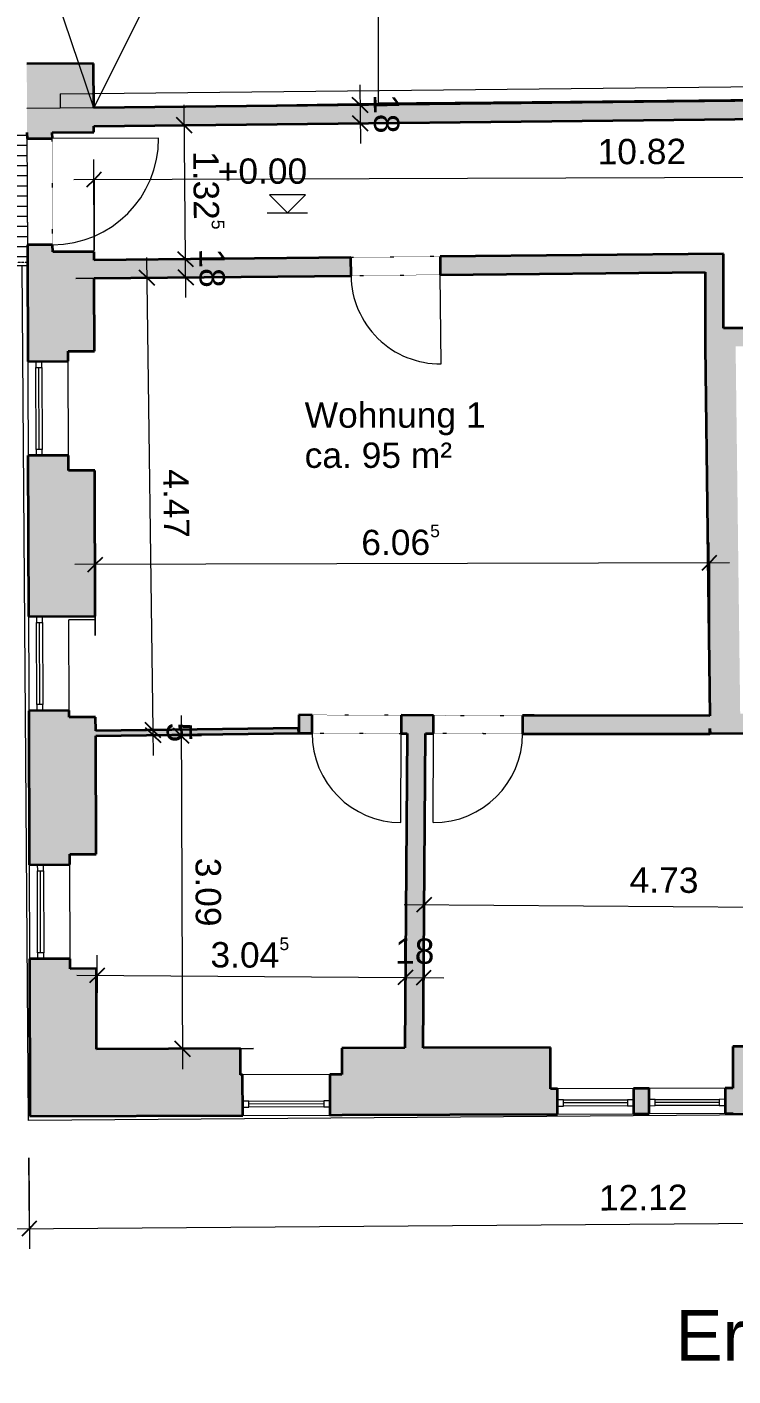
# Model space of a CAD drawing. Header units: millimetres. Extents: x -17984 to 20832, y -17329 to 6888.
# Drawn here: x -8395 to -1425, y -17329 to -4006 of the extents above; entities that cross this region are included whole.
import ezdxf

# ---------------------------------------------------------------- set-up
doc = ezdxf.new("R2010")
doc.units = ezdxf.units.MM
doc.linetypes.add('Verdeckt', pattern=[3, 2, -1])
doc.linetypes.add('Über Schnittebene 1', pattern=[1, 0, -1])
for name, color, linetype, lineweight in [('A-ANNO-DIMS', 211, 'Continuous', 9), ('A-ANNO-DIMS-100', 211, 'Continuous', 9), ('A-DOOR', 31, 'Continuous', 9), ('A-FLOR', 192, 'Continuous', 9), ('A-GLAZ', 151, 'Continuous', 9), ('A-MASS', 70, 'Continuous', 9), ('A-WALL', 113, 'Continuous', 9), ('A-WALL-PATT', 111, 'Continuous', 35), ('G-ANNO-DIMS', 111, 'Continuous', 9), ('G-ANNO-TEXT', 231, 'Continuous', 9), ('S-STRS', 31, 'Continuous', 9)]:
    doc.layers.add(name, color=color, linetype=linetype, lineweight=lineweight)
doc.styles.add('Arial', font='arial.ttf', dxfattribs={"height": 500})
doc.styles.add('Arial_1', font='arial.ttf', dxfattribs={"height": 250})
doc.dimstyles.new('2_5mm_-_Arial', dxfattribs={"dimscale": 304.8, "dimtxt": 255.06485, "dimasz": 0.492126, "dimexe": 0.656168, "dimexo": 0.0625, "dimgap": 0.164042, "dimtad": 1, "dimdec": 1, "dimlfac": 0.1, "dimrnd": 0.5, "dimdsep": 46, "dimtxsty": 'Arial_1', "dimblk1": 'OBLIQUE', "dimblk2": 'OBLIQUE', "dimsah": 1, "dimcen": 0.09, "dimdle": 0.656168, "dimazin": 0, "dimtfac": 1, "dimtdec": 4, "dimtix": 1, "dimtmove": 0, "dimatfit": 3, "dimfxl": 2.296588, "dimfxlon": 1, "dimtvp": 1, "dimtolj": 1, "dimtzin": 0, "dimarcsym": 2})
doc.dimstyles.new('2_5mm_-_Arial_1', dxfattribs={"dimscale": 304.8, "dimtxt": 255.06485, "dimasz": 0.492126, "dimexe": 0.656168, "dimexo": 0.0625, "dimgap": 0.164042, "dimtad": 1, "dimlfac": 0.001, "dimrnd": 0.005, "dimzin": 0, "dimdsep": 46, "dimtxsty": 'Arial_1', "dimblk1": 'OBLIQUE', "dimblk2": 'OBLIQUE', "dimsah": 1, "dimcen": 0.09, "dimdle": 0.656168, "dimazin": 0, "dimtfac": 1, "dimtdec": 4, "dimtix": 1, "dimtmove": 0, "dimatfit": 3, "dimfxl": 2.296588, "dimfxlon": 1, "dimtvp": 1, "dimtolj": 1, "dimtzin": 0, "dimarcsym": 2})

# ---------------------------------------------------------------- blocks, each defined once
blk = doc.blocks.new('Drehflügel 1-flg - Variabel - Drehflügel 1-flg - Variabel-412876-Erdgeschoss HG')
at = {"layer": 'A-DOOR', "linetype": 'Über Schnittebene 1'}
for p, q in [((440, 76), (-440, 76)), ((-440, -104), (440, -104))]:
    blk.add_line(p, q, dxfattribs=at)
at = {"layer": 'A-DOOR'}
blk.add_line((440, -984), (440, -104), dxfattribs=at)
blk.add_arc((440, -104), 880, 180, 270, dxfattribs=at)
blk = doc.blocks.new('Drehflügel 1-flg - Variabel - Drehflügel 1-flg - Variabel-412947-Erdgeschoss HG')
at = {"layer": 'A-DOOR', "linetype": 'Über Schnittebene 1'}
for p, q in [((440, 76), (-440, 76)), ((-440, -104), (440, -104))]:
    blk.add_line(p, q, dxfattribs=at)
at = {"layer": 'A-DOOR'}
blk.add_line((440, -984), (440, -104), dxfattribs=at)
blk.add_arc((440, -104), 880, 180, 270, dxfattribs=at)
blk = doc.blocks.new('Drehflügel 1-flg - Variabel - Drehflügel 1-flg - Variabel-413046-Erdgeschoss HG')
at = {"layer": 'A-DOOR'}
blk.add_line((440, 984), (440, 104), dxfattribs=at)
at = {"layer": 'A-DOOR', "linetype": 'Über Schnittebene 1'}
for p, q in [((-440, 104), (440, 104)), ((440, -76), (-440, -76))]:
    blk.add_line(p, q, dxfattribs=at)
at = {"layer": 'A-DOOR'}
blk.add_arc((440, 104), 880, 90, 180, dxfattribs=at)
blk = doc.blocks.new('Drehflügel 1-flg - Variabel - Drehflügel 1-flg - Variabel-523802-Erdgeschoss HG')
at = {"layer": 'A-DOOR', "linetype": 'Über Schnittebene 1'}
for p, q in [((525, 111), (-525, 111)), ((-525, -139), (525, -139))]:
    blk.add_line(p, q, dxfattribs=at)
at = {"layer": 'A-DOOR'}
blk.add_line((525, -1189), (525, -139), dxfattribs=at)
blk.add_arc((525, -139), 1050, 180, 270, dxfattribs=at)
blk = doc.blocks.new('Fenster 1-flg - Variabel - Fenster 1-flg - Variabel-524245-Erdgeschoss HG')
at = {"layer": 'A-GLAZ'}
for p, q in [((-405, 120), (-465, 120)), ((-465, 120), (-465, 60)), ((-465, 60), (-405, 60)), ((-405, 60), (-405, 120)), ((-405, 120), (405, 120)), ((-405, 90), (405, 90)), ((405, 60), (-405, 60)), ((465, 120), (405, 120)), ((405, 120), (405, 60)), ((405, 60), (465, 60)), ((465, 60), (465, 120))]:
    blk.add_line(p, q, dxfattribs=at)
blk = doc.blocks.new('Fenster 1-flg - Variabel - Fenster 1-flg - Variabel-524308-Erdgeschoss HG')
at = {"layer": 'A-GLAZ'}
for p, q in [((-405, 250), (-465, 250)), ((-465, 250), (-465, 190)), ((-465, 190), (-405, 190)), ((-405, 190), (-405, 250)), ((-405, 250), (405, 250)), ((-405, 220), (405, 220)), ((405, 190), (-405, 190)), ((465, 250), (405, 250)), ((405, 250), (405, 190)), ((405, 190), (465, 190)), ((465, 190), (465, 250))]:
    blk.add_line(p, q, dxfattribs=at)
blk = doc.blocks.new('Fenster 1-flg - Variabel - Fenster 1-flg - Variabel-526024-Erdgeschoss HG')
at = {"layer": 'A-GLAZ'}
for p, q in [((-370, 120), (-430, 120)), ((-430, 120), (-430, 60)), ((-430, 60), (-370, 60)), ((-370, 60), (-370, 120)), ((-370, 120), (370, 120)), ((-370, 90), (370, 90)), ((370, 60), (-370, 60)), ((430, 120), (370, 120)), ((370, 120), (370, 60)), ((370, 60), (430, 60)), ((430, 60), (430, 120))]:
    blk.add_line(p, q, dxfattribs=at)
blk = doc.blocks.new('Fenster 1-flg - Variabel - Fenster 1-flg - Variabel-526816-Erdgeschoss HG')
at = {"layer": 'A-GLAZ'}
for p, q in [((-315, 45), (-375, 45)), ((-375, 45), (-375, -15)), ((-315, -15), (-315, 45)), ((-315, 45), (315, 45)), ((-315, 15), (315, 15)), ((375, 45), (315, 45)), ((315, 45), (315, -15)), ((375, -15), (375, 45)), ((-375, -15), (-315, -15)), ((315, -15), (-315, -15)), ((315, -15), (375, -15))]:
    blk.add_line(p, q, dxfattribs=at)
blk = doc.blocks.new('Höhenkoten - Fertig-4502-Erdgeschoss HG')
at = {"layer": 'G-ANNO-DIMS'}
for p, q in [((1.77, 1.77), (-1.77, 1.77)), ((0, 0), (-1.77, 1.77)), ((0, 0), (1.77, 1.77)), ((-2.01, 0), (1.98, 0))]:
    blk.add_line(p, q, dxfattribs=at)
blk = doc.blocks.new('DIMBLOCK1-Erdgeschoss HG')
at = {"layer": 'A-ANNO-DIMS-100'}
for p, q in [((-5109, -4576), (-5103, -5156)), ((-4407, -4769), (-5307, -4779)), ((-5107, -4776), (-4407, -4769)), ((-4405, -4949), (-5305, -4958)), ((-5105, -4956), (-4405, -4949))]:
    blk.add_line(p, q, dxfattribs=at)
at = {"layer": 'A-ANNO-DIMS-100', "lineweight": 25}
for p, q in [((-5107, -4776), (-5183, -4702)), ((-5107, -4776), (-5031, -4851)), ((-5105, -4956), (-5181, -4882)), ((-5105, -4956), (-5029, -5031))]:
    blk.add_line(p, q, dxfattribs=at)
at = {"layer": 'A-ANNO-DIMS-100', "color": 0, "insert": (-4722, -4668), "char_height": 250, "width": 465.23, "attachment_point": 1, "rotation": 270.6138, "line_spacing_factor": 0.941778, "style": 'Arial_1'}
blk.add_mtext('18', dxfattribs=at)
blk = doc.blocks.new('_Oblique')
at = {"color": 0, "linetype": 'ByBlock', "lineweight": -2}
blk.add_line((-0.5, -0.5), (0.5, 0.5), dxfattribs=at)
blk = doc.blocks.new('DIMBLOCK9-Erdgeschoss HG')
at = {"layer": 'A-ANNO-DIMS-100'}
for p, q in [((-6872, -10805), (-6859, -14297)), ((-7572, -11007), (-6672, -11004)), ((-6872, -11005), (-7572, -11007)), ((-6160, -14094), (-7060, -14098)), ((-6860, -14097), (-6160, -14094))]:
    blk.add_line(p, q, dxfattribs=at)
at = {"layer": 'A-ANNO-DIMS-100', "lineweight": 25}
for p, q in [((-6872, -11005), (-6947, -10930)), ((-6872, -11005), (-6796, -11079)), ((-6860, -14097), (-6935, -14022)), ((-6860, -14097), (-6784, -14172))]:
    blk.add_line(p, q, dxfattribs=at)
at = {"layer": 'A-ANNO-DIMS-100', "color": 0, "insert": (-6481, -12210), "char_height": 250, "width": 814.16, "attachment_point": 1, "rotation": 270.2224, "line_spacing_factor": 0.941778, "style": 'Arial_1'}
blk.add_mtext('3.09', dxfattribs=at)
blk = doc.blocks.new('DIMBLOCK10-Erdgeschoss HG')
at = {"layer": 'A-ANNO-DIMS-100'}
for p, q in [((-7215, -6281), (-7151, -10950)), ((-7912, -6490), (-7012, -6478)), ((-7212, -6481), (-7912, -6490)), ((-6451, -10941), (-7351, -10953)), ((-7151, -10950), (-6451, -10941))]:
    blk.add_line(p, q, dxfattribs=at)
at = {"layer": 'A-ANNO-DIMS-100', "lineweight": 25}
for p, q in [((-7212, -6481), (-7288, -6407)), ((-7212, -6481), (-7136, -6555)), ((-7151, -10950), (-7227, -10876)), ((-7151, -10950), (-7075, -11024))]:
    blk.add_line(p, q, dxfattribs=at)
at = {"layer": 'A-ANNO-DIMS-100', "color": 0, "insert": (-6800, -8371), "char_height": 250, "width": 814.16, "attachment_point": 1, "rotation": 270.7866, "line_spacing_factor": 0.941778, "style": 'Arial_1'}
blk.add_mtext('4.47', dxfattribs=at)
blk = doc.blocks.new('DIMBLOCK11-Erdgeschoss HG')
at = {"layer": 'A-ANNO-DIMS-100', "lineweight": 25}
for p, q in [((-7151, -10950), (-7227, -10876)), ((-7150, -11000), (-7226, -10926)), ((-7151, -10950), (-7075, -11024)), ((-7150, -11000), (-7074, -11074))]:
    blk.add_line(p, q, dxfattribs=at)
at = {"layer": 'A-ANNO-DIMS-100'}
for p, q in [((-6451, -10941), (-7351, -10953)), ((-6450, -10991), (-7350, -11003)), ((-7151, -10950), (-6451, -10941)), ((-7151, -10950), (-7148, -11200)), ((-7150, -11000), (-6450, -10991))]:
    blk.add_line(p, q, dxfattribs=at)
at = {"layer": 'A-ANNO-DIMS-100', "color": 0, "insert": (-6766, -10873), "char_height": 250, "width": 232.62, "attachment_point": 1, "rotation": 270.7866, "line_spacing_factor": 0.941778, "style": 'Arial_1'}
blk.add_mtext('5', dxfattribs=at)
blk = doc.blocks.new('DIMBLOCK12-Erdgeschoss HG')
at = {"layer": 'A-ANNO-DIMS-100', "lineweight": 25}
for p, q in [((-6829, -6299), (-6905, -6225)), ((-6829, -6299), (-6753, -6373)), ((-6827, -6479), (-6903, -6405)), ((-6827, -6479), (-6751, -6553))]:
    blk.add_line(p, q, dxfattribs=at)
at = {"layer": 'A-ANNO-DIMS-100'}
for p, q in [((-7529, -6306), (-6629, -6297)), ((-6829, -6299), (-7529, -6306)), ((-6825, -6679), (-6829, -6299)), ((-7527, -6486), (-6627, -6477)), ((-6827, -6479), (-7527, -6486))]:
    blk.add_line(p, q, dxfattribs=at)
at = {"layer": 'A-ANNO-DIMS-100', "color": 0, "insert": (-6444, -6191), "char_height": 250, "width": 465.23, "attachment_point": 1, "rotation": 270.5809, "line_spacing_factor": 0.941778, "style": 'Arial_1'}
blk.add_mtext('18', dxfattribs=at)
blk = doc.blocks.new('DIMBLOCK13-Erdgeschoss HG')
at = {"layer": 'A-ANNO-DIMS-100'}
for p, q in [((-6829, -6299), (-6844, -4775)), ((-7542, -4983), (-6642, -4973)), ((-6842, -4975), (-7542, -4983)), ((-7529, -6306), (-6629, -6297)), ((-6829, -6299), (-7529, -6306))]:
    blk.add_line(p, q, dxfattribs=at)
at = {"layer": 'A-ANNO-DIMS-100', "lineweight": 25}
for p, q in [((-6842, -4975), (-6918, -4901)), ((-6842, -4975), (-6767, -5050)), ((-6829, -6299), (-6905, -6225)), ((-6829, -6299), (-6753, -6373))]:
    blk.add_line(p, q, dxfattribs=at)
at = {"layer": 'A-ANNO-DIMS-100', "color": 0, "insert": (-6454, -5229), "char_height": 250, "width": 970.26, "attachment_point": 1, "rotation": 270.5809, "line_spacing_factor": 0.941778, "style": 'Arial_1'}
blk.add_mtext('1.32\\A2\\H0.5x;\\S5^  ;\\H2x;', dxfattribs=at)
blk = doc.blocks.new('DIMBLOCK19-Erdgeschoss HG')
at = {"layer": 'A-ANNO-DIMS-100'}
for p, q in [((3083, -4781), (3085, -5681)), ((3085, -5481), (3083, -4781)), ((-7731, -6214), (-7734, -5314)), ((3285, -5480), (-7933, -5514)), ((-7733, -5514), (-7731, -6214))]:
    blk.add_line(p, q, dxfattribs=at)
at = {"layer": 'A-ANNO-DIMS-100', "lineweight": 25}
for p, q in [((-7733, -5514), (-7658, -5438)), ((3085, -5481), (3160, -5405)), ((-7733, -5514), (-7808, -5589)), ((3085, -5481), (3010, -5556))]:
    blk.add_line(p, q, dxfattribs=at)
at = {"layer": 'A-ANNO-DIMS-100', "color": 0, "insert": (-2762, -5112), "char_height": 250, "width": 1046.78, "attachment_point": 1, "rotation": 0.175, "line_spacing_factor": 0.941778, "style": 'Arial_1'}
blk.add_mtext('10.82', dxfattribs=at)
blk = doc.blocks.new('DIMBLOCK20-Erdgeschoss HG')
at = {"layer": 'A-ANNO-DIMS-100'}
for p, q in [((-7720, -10016), (-7722, -9116)), ((-1656, -9997), (-1659, -9097)), ((-1458, -9297), (-7922, -9316)), ((-7722, -9316), (-7720, -10016)), ((-1658, -9297), (-1656, -9997))]:
    blk.add_line(p, q, dxfattribs=at)
at = {"layer": 'A-ANNO-DIMS-100', "lineweight": 25}
for p, q in [((-7722, -9316), (-7796, -9391)), ((-7722, -9316), (-7647, -9241)), ((-1658, -9297), (-1733, -9373)), ((-1658, -9297), (-1583, -9222))]:
    blk.add_line(p, q, dxfattribs=at)
at = {"layer": 'A-ANNO-DIMS-100', "color": 0, "insert": (-5095, -8922), "char_height": 250, "width": 970.26, "attachment_point": 1, "rotation": 0.175, "line_spacing_factor": 0.941778, "style": 'Arial_1'}
blk.add_mtext('6.06\\A2\\H0.5x;\\S5^  ;\\H2x;', dxfattribs=at)
blk = doc.blocks.new('DIMBLOCK22-Erdgeschoss HG')
at = {"layer": 'A-ANNO-DIMS-100'}
for p, q in [((-4654, -12693), (-4660, -13593)), ((-4658, -13393), (-4654, -12693)), ((-7707, -14072), (-7701, -13172)), ((-7902, -13371), (-4658, -13393)), ((-7702, -13372), (-7707, -14072))]:
    blk.add_line(p, q, dxfattribs=at)
at = {"layer": 'A-ANNO-DIMS-100', "lineweight": 25}
for p, q in [((-7702, -13372), (-7627, -13298)), ((-4658, -13393), (-4583, -13318)), ((-7702, -13372), (-7778, -13447)), ((-4658, -13393), (-4734, -13467))]:
    blk.add_line(p, q, dxfattribs=at)
at = {"layer": 'A-ANNO-DIMS-100', "color": 0, "insert": (-6582, -12993), "char_height": 250, "width": 970.26, "attachment_point": 1, "rotation": 359.6076, "line_spacing_factor": 0.941778, "style": 'Arial_1'}
blk.add_mtext('3.04\\A2\\H0.5x;\\S5^  ;\\H2x;', dxfattribs=at)
blk = doc.blocks.new('DIMBLOCK23-Erdgeschoss HG')
at = {"layer": 'A-ANNO-DIMS-100'}
for p, q in [((-4654, -12693), (-4660, -13593)), ((-4658, -13393), (-4654, -12693)), ((-4474, -12694), (-4480, -13594)), ((-4478, -13394), (-4474, -12694)), ((-4658, -13393), (-4278, -13396))]:
    blk.add_line(p, q, dxfattribs=at)
at = {"layer": 'A-ANNO-DIMS-100', "lineweight": 25}
for p, q in [((-4658, -13393), (-4583, -13318)), ((-4478, -13394), (-4403, -13320)), ((-4658, -13393), (-4734, -13467)), ((-4478, -13394), (-4554, -13469))]:
    blk.add_line(p, q, dxfattribs=at)
at = {"layer": 'A-ANNO-DIMS-100', "color": 0, "insert": (-4760, -13006), "char_height": 250, "width": 465.23, "attachment_point": 1, "rotation": 359.6076, "line_spacing_factor": 0.941778, "style": 'Arial_1'}
blk.add_mtext('18', dxfattribs=at)
blk = doc.blocks.new('DIMBLOCK24-Erdgeschoss HG')
at = {"layer": 'A-ANNO-DIMS-100'}
for p, q in [((263, -12010), (255, -12910)), ((257, -12710), (263, -12010)), ((-4478, -13373), (-4471, -12473)), ((-4672, -12672), (257, -12710)), ((-4472, -12673), (-4478, -13373))]:
    blk.add_line(p, q, dxfattribs=at)
at = {"layer": 'A-ANNO-DIMS-100', "lineweight": 25}
for p, q in [((-4472, -12673), (-4397, -12599)), ((257, -12710), (333, -12636)), ((-4472, -12673), (-4548, -12748)), ((257, -12710), (181, -12785))]:
    blk.add_line(p, q, dxfattribs=at)
at = {"layer": 'A-ANNO-DIMS-100', "color": 0, "insert": (-2444, -12303), "char_height": 250, "width": 814.16, "attachment_point": 1, "rotation": 359.5496, "line_spacing_factor": 0.941778, "style": 'Arial_1'}
blk.add_mtext('4.73', dxfattribs=at)
blk = doc.blocks.new('DIMBLOCK27-Erdgeschoss HG')
at = {"layer": 'A-ANNO-DIMS-100'}
for p, q in [((-8376, -15173), (-8369, -16073)), ((-8370, -15873), (-8376, -15173)), ((3746, -15083), (3752, -15983)), ((3751, -15783), (3746, -15083)), ((-8570, -15875), (3751, -15783))]:
    blk.add_line(p, q, dxfattribs=at)
at = {"layer": 'A-ANNO-DIMS-100', "lineweight": 25}
for p, q in [((3751, -15783), (3825, -15708)), ((-8370, -15873), (-8296, -15798)), ((3751, -15783), (3676, -15859)), ((-8370, -15873), (-8445, -15949))]:
    blk.add_line(p, q, dxfattribs=at)
at = {"layer": 'A-ANNO-DIMS-100', "color": 0, "insert": (-2749, -15445), "char_height": 250, "width": 1046.78, "attachment_point": 1, "rotation": 0.4256, "line_spacing_factor": 0.941778, "style": 'Arial_1'}
blk.add_mtext('12.12', dxfattribs=at)

msp = doc.modelspace()

# ---------------------------------------------------------------- hatches: boundary and pattern name
at = {"layer": 'A-WALL-PATT', "lineweight": 9, "transparency": 33554585}
h = msp.add_hatch(color=256, dxfattribs=at)
h.paths.add_polyline_path([(-8365.017, -14763.007), (-7705.022, -14760.446), (-7709.464, -13305.824), (-8369.461, -13307.84)], flags=0)
h.paths.add_polyline_path([(-8372.912, -12177.845), (-7712.915, -12175.829), (-7717.051, -10821.446), (-8377.048, -10823.462), (-8376.271, -11077.803)], flags=0)
h.paths.add_polyline_path([(-8380.087, -9828.231), (-7720.09, -9826.216), (-7724.488, -8385.965), (-8384.485, -8387.981), (-8381.954, -9216.759)], flags=0)
h.paths.add_polyline_path([(-8388.089, -7207.986), (-7728.092, -7205.971), (-7731.084, -6225.976), (-8391.081, -6227.991)], flags=0)
h.paths.add_polyline_path([(-8394.685, -5047.997), (-7734.688, -5045.981), (-7736.758, -4368), (-8396.755, -4370.015), (-8394.87, -4987.367)], flags=0)
for points in [[(-7734.876, -4984.531), (3082.983, -4868.632), (3082.983, -4688.621), (-7735.425, -4804.526)], [(-1519.017, -7160.007), (-1519.017, -6425.017), (-1699.017, -6426.842), (-1699.017, -7160.007)], [(3082.983, -7160.007), (3082.983, -6980.007), (-1519.017, -6980.007), (-1519.017, -7160.007), (2177.689, -7160.007)], [(-1653.801, -10788.064), (-1353.798, -10786.398), (-1398.994, -7160.007), (-1699.017, -7160.007), (-1696.578, -7355.716)], [(-8377.048, -10823.462), (-7977.05, -10822.24), (-7977.249, -10757.005), (-8377.247, -10758.227)], [(-1651.999, -10988.057), (-1651.967, -10935.19), (-1653.551, -10808.056), (-3386.709, -10807.008), (-3387.017, -10987.007), (-2862.613, -10987.325)], [(-7716.481, -11007.969), (-5711.988, -10980.448), (-5712.674, -10930.452), (-7716.634, -10957.966)], [(-4663.248, -14088.633), (-4483.239, -14087.934), (-4461.983, -10983.974), (-4641.983, -10983.467), (-4642.629, -11077.803)]]:
    msp.add_hatch(color=256, dxfattribs=at).paths.add_polyline_path(points, flags=0)
h = msp.add_hatch(color=256, dxfattribs=at)
h.paths.add_polyline_path([(-8390.99, -6227.991), (-8140.991, -6227.227), (-8141.205, -6157.228), (-8391.203, -6157.991)], flags=0)
h.paths.add_polyline_path([(-8394.41, -5107.996), (-8144.411, -5107.233), (-8144.594, -5047.233), (-8394.593, -5047.996)], flags=0)
h = msp.add_hatch(color=256, dxfattribs=at)
h.paths.add_polyline_path([(-7730.284, -6487.994), (-5195.221, -6462.291), (-5197.046, -6282.3), (-7730.834, -6307.991)], flags=0)
h.paths.add_polyline_path([(-4315.266, -6453.369), (-1519.017, -6425.017), (-1519.017, -6245.007), (-4317.091, -6273.378)], flags=0)
h = msp.add_hatch(color=256, dxfattribs=at)
h.paths.add_polyline_path([(-8384.485, -8387.981), (-7984.487, -8386.759), (-7984.945, -8236.76), (-8384.943, -8237.982)], flags=0)
h.paths.add_polyline_path([(-8387.783, -7307.986), (-7987.785, -7306.764), (-7988.091, -7206.765), (-8388.089, -7207.986)], flags=0)
h = msp.add_hatch(color=256, dxfattribs=at)
h.paths.add_polyline_path([(-1651.308, -10988.053), (-506.326, -10981.694), (-507.437, -10781.697), (-1653.801, -10788.064), (-1651.967, -10935.19)], flags=0)
h.paths.add_polyline_path([(193.663, -10977.806), (1388.645, -10971.169), (1387.534, -10771.172), (192.553, -10777.809)], flags=0)
h.paths.add_polyline_path([(2268.631, -10966.282), (3082.983, -10961.759), (3082.983, -10761.756), (2267.521, -10766.285)], flags=0)
h = msp.add_hatch(color=256, dxfattribs=at)
h.paths.add_polyline_path([(-3387.017, -10987.007), (-3386.709, -10807.008), (-3501.836, -10806.683), (-3502.344, -10986.682)], flags=0)
h.paths.add_polyline_path([(-4382.34, -10984.199), (-4381.832, -10804.2), (-4699.717, -10803.303), (-4700.225, -10983.302), (-4461.983, -10983.974)], flags=0)
h.paths.add_polyline_path([(-5580.221, -10980.819), (-5579.714, -10800.82), (-5711.48, -10800.448), (-5711.988, -10980.448)], flags=0)
h = msp.add_hatch(color=256, dxfattribs=at)
h.paths.add_polyline_path([(-8369.461, -13307.84), (-7969.463, -13306.618), (-7969.764, -13207.857), (-8369.763, -13209.078)], flags=0)
h.paths.add_polyline_path([(-8372.603, -12279.082), (-7972.604, -12277.861), (-7972.914, -12176.623), (-8372.912, -12177.845)], flags=0)
h = msp.add_hatch(color=256, dxfattribs=at)
h.paths.add_polyline_path([(-7705.022, -14760.446), (-6284.701, -14754.932), (-6287.263, -14094.937), (-7707.037, -14100.448)], flags=0)
h.paths.add_polyline_path([(-5284.709, -14751.051), (-3224.724, -14743.054), (-3227.286, -14083.059), (-5287.271, -14091.055), (-5286.262, -14351.054)], flags=0)
h.paths.add_polyline_path([(-1424.738, -14736.067), (670.246, -14727.935), (667.684, -14067.94), (-1427.3, -14076.072), (-1425.708, -14486.069)], flags=0)
h.paths.add_polyline_path([(1680.239, -14724.014), (3742.983, -14716.007), (3742.983, -14056.002), (1677.677, -14064.019), (1678.686, -14324.017)], flags=0)
h = msp.add_hatch(color=256, dxfattribs=at)
h.paths.add_polyline_path([(-6284.701, -14754.932), (-6264.702, -14754.855), (-6266.254, -14354.858), (-6286.254, -14354.935)], flags=0)
h.paths.add_polyline_path([(-5404.708, -14751.516), (-5284.709, -14751.051), (-5286.262, -14351.054), (-5406.261, -14351.519)], flags=0)
h = msp.add_hatch(color=256, dxfattribs=at)
h.paths.add_polyline_path([(-3224.724, -14743.054), (-3157.225, -14742.792), (-3158.195, -14492.794), (-3225.695, -14493.056)], flags=0)
h.paths.add_polyline_path([(-2407.231, -14739.881), (-2252.232, -14739.279), (-2253.202, -14489.281), (-2408.201, -14489.883)], flags=0)
h.paths.add_polyline_path([(-1502.237, -14736.368), (-1424.738, -14736.067), (-1425.708, -14486.069), (-1503.208, -14486.37)], flags=0)
at = {"layer": 'S-STRS'}
h = msp.add_hatch(dxfattribs=at)
h.set_pattern_fill('FP_1', color=256, style=0, pattern_type=2)
h.set_pattern_definition([(180, (-9080.69, -5674.12), (-1e-14, -100), [])])
h.paths.add_polyline_path([(-8390.678, -6360.007), (-8395.407, -4988.214), (-9695.278, -4982.402), (-9695.278, -6360.007), (-8390.99, -6360.007)], flags=0)
h.paths.add_polyline_path([(-9735.278, -6360.007), (-9735.278, -4982.223), (-9770.678, -4982.065), (-9770.678, -6360.007)], flags=0)

# ---------------------------------------------------------------- linework, layer by layer
at = {"layer": 'A-FLOR', "lineweight": 18}
for p, q in [((-7735.425, -4804.526), (-9198.078, -448.714)), ((-7735.425, -4804.526), (-5544.743, -424.163)), ((-4928.21, -420.02), (-4928.21, -4758.234)), ((-7735.425, -4804.526), (-4928.21, -4758.234)), ((1721.888, -4703.204), (-4928.21, -4758.234)), ((-4928.21, -4758.234), (-819.057, -4714.21))]:
    msp.add_line(p, q, dxfattribs=at)
at = {"layer": 'A-FLOR'}
for p, q in [((-7735.425, -4804.526), (-8395.407, -4811.597)), ((-8394.685, -5047.997), (-8391.081, -6227.991)), ((-5284.709, -14751.051), (-5284.709, -14751.051))]:
    msp.add_line(p, q, dxfattribs=at)
at = {"layer": 'A-MASS'}
for p, q in [((-8378.348, -14804.443), (-8441.07, -6360.007)), ((3033, -14718.763), (-8378.348, -14804.443))]:
    msp.add_line(p, q, dxfattribs=at)
at = {"layer": 'A-WALL', "color": 7, "lineweight": 35}
for p, q in [((-7736.758, -4368), (-8396.755, -4370.015)), ((-7735.425, -4804.526), (-7736.758, -4368)), ((3082.983, -4688.621), (-7735.425, -4804.526)), ((-7734.876, -4984.531), (3082.983, -4868.632)), ((-8394.593, -5047.996), (-8394.41, -5107.996)), ((-8144.594, -5047.233), (-7734.688, -5045.981)), ((-8144.411, -5107.233), (-8144.594, -5047.233)), ((-7734.688, -5045.981), (-7734.876, -4984.531)), ((-8394.41, -5107.996), (-8144.411, -5107.233)), ((-8141.205, -6157.228), (-8391.203, -6157.991)), ((-8391.203, -6157.991), (-8390.99, -6227.991)), ((-8391.081, -6227.991), (-8387.783, -7307.986)), ((-8140.991, -6227.227), (-8141.205, -6157.228)), ((-7731.084, -6225.976), (-8140.991, -6227.227)), ((-7730.834, -6307.991), (-7731.084, -6225.976)), ((-1519.017, -6245.007), (-4317.091, -6273.378)), ((-1519.017, -6980.007), (-1519.017, -6245.007)), ((-5197.046, -6282.3), (-7730.834, -6307.991)), ((-5195.221, -6462.291), (-5197.046, -6282.3)), ((-4317.091, -6273.378), (-4315.266, -6453.369)), ((-7730.284, -6487.994), (-5195.221, -6462.291)), ((-7728.092, -7205.971), (-7730.284, -6487.994)), ((-4315.266, -6453.369), (-1699.017, -6426.842)), ((-1699.017, -6426.842), (-1699.017, -7160.007)), ((3082.983, -6980.007), (-1519.017, -6980.007)), ((-1699.017, -7160.007), (-1653.551, -10808.056)), ((-8387.783, -7307.986), (-7987.785, -7306.764)), ((-7988.091, -7206.765), (-7728.092, -7205.971)), ((-7987.785, -7306.764), (-7988.091, -7206.765)), ((-7984.945, -8236.76), (-8384.943, -8237.982)), ((-8384.943, -8237.982), (-8380.087, -9828.231)), ((-7984.487, -8386.759), (-7984.945, -8236.76)), ((-7724.488, -8385.965), (-7984.487, -8386.759)), ((-7720.09, -9826.216), (-7724.488, -8385.965)), ((-8380.087, -9828.231), (-7720.09, -9826.216)), ((-7977.249, -10757.005), (-8377.247, -10758.227)), ((-8377.247, -10758.227), (-8372.603, -12279.082)), ((-7977.05, -10822.24), (-7977.249, -10757.005)), ((-7717.051, -10821.446), (-7977.05, -10822.24)), ((-7716.634, -10957.966), (-7717.051, -10821.446)), ((-5711.48, -10800.448), (-5711.988, -10980.448)), ((-5579.714, -10800.82), (-5711.48, -10800.448)), ((-5580.221, -10980.819), (-5579.714, -10800.82)), ((-4699.717, -10803.303), (-4700.225, -10983.302)), ((-4381.832, -10804.2), (-4699.717, -10803.303)), ((-4382.34, -10984.199), (-4381.832, -10804.2)), ((-3501.836, -10806.683), (-3502.344, -10986.682)), ((-3386.709, -10807.008), (-3501.836, -10806.683)), ((-1653.551, -10808.056), (-3386.709, -10807.008)), ((-5712.674, -10930.452), (-7716.634, -10957.966)), ((-7716.481, -11007.969), (-5711.988, -10980.448)), ((-7712.915, -12175.829), (-7716.481, -11007.969)), ((-5711.988, -10980.448), (-5712.674, -10930.452)), ((-5711.988, -10980.448), (-5580.221, -10980.819)), ((-4700.225, -10983.302), (-4641.983, -10983.467)), ((-4641.983, -10983.467), (-4663.248, -14088.633)), ((-4483.239, -14087.934), (-4461.983, -10983.974)), ((-4461.983, -10983.974), (-4382.34, -10984.199)), ((-3502.344, -10986.682), (-3387.017, -10987.007)), ((-3387.017, -10987.007), (-1651.999, -10988.057)), ((-1651.999, -10988.057), (-1651.967, -10935.19)), ((-1651.967, -10935.19), (-1651.308, -10988.053)), ((-506.326, -10981.694), (-1651.308, -10988.053)), ((-7972.914, -12176.623), (-7712.915, -12175.829)), ((-7972.604, -12277.861), (-7972.914, -12176.623)), ((-8372.603, -12279.082), (-7972.604, -12277.861)), ((-7969.764, -13207.857), (-8369.763, -13209.078)), ((-8369.763, -13209.078), (-8365.017, -14763.007)), ((-7969.463, -13306.618), (-7969.764, -13207.857)), ((-7709.464, -13305.824), (-7969.463, -13306.618)), ((-7707.037, -14100.448), (-7709.464, -13305.824)), ((-6287.263, -14094.937), (-7707.037, -14100.448)), ((-6286.254, -14354.935), (-6287.263, -14094.937)), ((-4663.248, -14088.633), (-5287.271, -14091.055)), ((-5287.271, -14091.055), (-5286.262, -14351.054)), ((-3227.286, -14083.059), (-4483.239, -14087.934)), ((-3225.695, -14493.056), (-3227.286, -14083.059)), ((246.381, -14069.575), (-1427.3, -14076.072)), ((-1427.3, -14076.072), (-1425.708, -14486.069)), ((-6266.254, -14354.858), (-6286.254, -14354.935)), ((-6264.702, -14754.855), (-6266.254, -14354.858)), ((-5286.262, -14351.054), (-5406.261, -14351.519)), ((-5406.261, -14351.519), (-5404.708, -14751.516)), ((-3158.195, -14492.794), (-3225.695, -14493.056)), ((-3157.225, -14742.792), (-3158.195, -14492.794)), ((-2253.202, -14489.281), (-2408.201, -14489.883)), ((-2408.201, -14489.883), (-2407.231, -14739.881)), ((-2252.232, -14739.279), (-2253.202, -14489.281)), ((-1425.708, -14486.069), (-1503.208, -14486.37)), ((-1503.208, -14486.37), (-1502.237, -14736.368)), ((-8365.017, -14763.007), (-6264.702, -14754.855)), ((-5404.708, -14751.516), (-5284.709, -14751.051)), ((-5284.709, -14751.051), (-3157.225, -14742.792)), ((-2407.231, -14739.881), (-2252.232, -14739.279)), ((-1502.237, -14736.368), (-1424.738, -14736.067))]:
    msp.add_line(p, q, dxfattribs=at)
at = {"layer": 'A-WALL'}
for p, q in [((-8067.137, -4666.856), (1903.126, -4560.038)), ((-8067.137, -4666.856), (-8065.624, -4808.064)), ((-8387.783, -7307.986), (-8377.247, -10758.227)), ((-7984.945, -8236.76), (-7987.785, -7306.764)), ((-7719.985, -9860.603), (-7720.09, -9826.216)), ((-7719.985, -9860.603), (-7979.984, -9861.397)), ((-7977.249, -10757.005), (-7979.984, -9861.397)), ((-5579.714, -10800.82), (-5580.221, -10980.819)), ((-4700.225, -10983.302), (-4699.717, -10803.303)), ((-4381.832, -10804.2), (-4382.34, -10984.199)), ((-3502.344, -10986.682), (-3501.836, -10806.683)), ((-3501.836, -10806.683), (-3501.836, -10806.683)), ((-4700.225, -10983.302), (-4700.225, -10983.302)), ((-4382.34, -10984.199), (-4382.34, -10984.199)), ((-8372.603, -12279.082), (-8369.763, -13209.078)), ((-7969.764, -13207.857), (-7972.604, -12277.861)), ((-6287.263, -14094.937), (-6286.254, -14354.935)), ((-5287.271, -14091.055), (-5287.271, -14091.055)), ((-5286.262, -14351.054), (-5287.271, -14091.055)), ((-3227.286, -14083.059), (-3225.695, -14493.056)), ((-1427.3, -14076.072), (-1427.3, -14076.072)), ((-1425.708, -14486.069), (-1427.3, -14076.072)), ((-5406.261, -14351.519), (-6266.254, -14354.858)), ((-6264.702, -14754.855), (-6266.254, -14354.858)), ((-5406.261, -14351.519), (-5404.708, -14751.516)), ((-2408.201, -14489.883), (-3158.195, -14492.794)), ((-3158.195, -14492.794), (-3157.225, -14742.792)), ((-2408.201, -14489.883), (-2407.231, -14739.881)), ((-1503.208, -14486.37), (-2253.202, -14489.281)), ((-2252.232, -14739.279), (-2253.202, -14489.281)), ((-1503.208, -14486.37), (-1502.237, -14736.368)), ((-6264.702, -14754.855), (-5404.708, -14751.516)), ((-3157.225, -14742.792), (-2407.231, -14739.881)), ((-1502.237, -14736.368), (-2252.232, -14739.279)), ((-1424.738, -14736.067), (1640.239, -14724.17))]:
    msp.add_line(p, q, dxfattribs=at)
at = {"layer": 'S-STRS', "linetype": 'Verdeckt'}
msp.add_line((-9695.278, -6330.007), (-8390.77, -6330.007), dxfattribs=at)
at = {"layer": 'S-STRS'}
msp.add_line((-9695.278, -6360.007), (-8390.678, -6360.007), dxfattribs=at)

# ---------------------------------------------------------------- block references
at = {"layer": 'A-DOOR'}
for name, p, rotation in [('Drehflügel 1-flg - Variabel - Drehflügel 1-flg - Variabel-523802-Erdgeschoss HG', (-8282.242, -5632.656), 90.1749689495638), ('Drehflügel 1-flg - Variabel - Drehflügel 1-flg - Variabel-412876-Erdgeschoss HG', (-4756.302, -6353.4), 0.5809167267689797), ('Drehflügel 1-flg - Variabel - Drehflügel 1-flg - Variabel-412947-Erdgeschoss HG', (-5139.928, -10877.627), 359.8383433689364), ('Drehflügel 1-flg - Variabel - Drehflügel 1-flg - Variabel-413046-Erdgeschoss HG', (-3942.047, -10881.006), 179.8383433689364)]:
    msp.add_blockref(name, p, dxfattribs=dict(at, rotation=rotation))
at = {"layer": 'A-GLAZ'}
for name, p, rotation in [('Fenster 1-flg - Variabel - Fenster 1-flg - Variabel-524245-Erdgeschoss HG', (-8186.364, -7772.373), 90.1749689495638), ('Fenster 1-flg - Variabel - Fenster 1-flg - Variabel-524308-Erdgeschoss HG', (-8048.668, -10292.221), 90.1749689495638), ('Fenster 1-flg - Variabel - Fenster 1-flg - Variabel-524308-Erdgeschoss HG', (-8041.184, -12743.072), 90.1749689495638), ('Fenster 1-flg - Variabel - Fenster 1-flg - Variabel-526024-Erdgeschoss HG', (-5835.481, -14553.187), 180.2224056914295), ('Fenster 1-flg - Variabel - Fenster 1-flg - Variabel-526816-Erdgeschoss HG', (-2782.713, -14616.337), 180.2224056914295), ('Fenster 1-flg - Variabel - Fenster 1-flg - Variabel-526816-Erdgeschoss HG', (-1877.72, -14612.825), 180.2224056914295)]:
    msp.add_blockref(name, p, dxfattribs=dict(at, rotation=rotation))
at = {"layer": 'G-ANNO-DIMS', "xscale": 99.99999999999993, "yscale": 99.99999999999993, "zscale": 99.99999999999993}
msp.add_blockref('Höhenkoten - Fertig-4502-Erdgeschoss HG', (-5821.926, -5840.65), dxfattribs=at)

# ---------------------------------------------------------------- texts
at = {"layer": 'G-ANNO-DIMS', "insert": (-6511.909, -5304.32), "char_height": 250, "width": 1055.95983, "attachment_point": 1, "line_spacing_factor": 0.941778, "style": 'Arial_1'}
msp.add_mtext('+0.00', dxfattribs=at)
at = {"layer": 'G-ANNO-TEXT', "color": 7, "attachment_point": 1}
for s, insert, char_height, width, style in [('Wohnung 1', (-5653.477, -7713.368), 250, 2140.50562, 'Arial_1'), ('ca. 95 m²', (-5653.477, -8110.243), 250, 1779.74625, 'Arial_1'), ('Erdgeschoss HG', (-1993.416, -16678.251), 500, 6517.71937, 'Arial')]:
    msp.add_mtext(s, dxfattribs=dict(at, insert=insert, char_height=char_height, width=width, style=style))

# ---------------------------------------------------------------- dimensions: what is measured, and where the dimension line sits
at = {"layer": 'A-ANNO-DIMS'}
for base, p1, p2, angle, dimstyle, override, picture, middle in [((-5105.108, -4956.356), (-4407.076, -4768.867), (-4405.148, -4948.857), 270.6138245, '2_5mm_-_Arial', {"dimpost": '<>', "dimfxl": 180}, 'DIMBLOCK1-Erdgeschoss HG', (-4928.439, -4864.458)), ((-7733.26, -5513.681), (3082.714, -4780.648), (-7731.122, -6213.678), 0.1749689, '2_5mm_-_Arial_1', {"dimpost": '<>', "dimfxl": 10908.374127}, 'DIMBLOCK19-Erdgeschoss HG', (-2324.746, -5319.52)), ((-6829.008, -6298.847), (-7527.147, -6485.935), (-7528.972, -6305.944), 270.5809167, '2_5mm_-_Arial', {"dimpost": '<>', "dimfxl": 180}, 'DIMBLOCK12-Erdgeschoss HG', (-6650.462, -6387.041)), ((-7151.102, -10950.202), (-7912.398, -6490.495), (-6451.168, -10940.592), 270.786604, '2_5mm_-_Arial_1', {"dimpost": '<>', "dimfxl": 4683.861364}, 'DIMBLOCK10-Erdgeschoss HG', (-7006.8, -8713.141)), ((-6859.676, -14097.159), (-7571.675, -11007.407), (-6159.681, -14094.442), 270.2224057, '2_5mm_-_Arial_1', {"dimpost": '<>', "dimfxl": 3394.630013}, 'DIMBLOCK9-Erdgeschoss HG', (-6687.951, -12550.234)), ((-7150.415, -11000.197), (-6451.168, -10940.592), (-6450.481, -10990.587), 270.786604, '2_5mm_-_Arial', {"dimpost": '<>', "dimfxl": 50}, 'DIMBLOCK11-Erdgeschoss HG', (-6973.644, -10972.767)), ((257.065, -12710.329), (-4477.62, -13373.133), (262.567, -12010.351), 359.5496241, '2_5mm_-_Arial_1', {"dimpost": '<>', "dimfxl": 4932.195235}, 'DIMBLOCK24-Erdgeschoss HG', (-2106.129, -12514.019)), ((-4478.488, -13394.173), (-4653.69, -12692.957), (-4473.694, -12694.189), 359.6076453, '2_5mm_-_Arial', {"dimpost": '<>', "dimfxl": 180}, 'DIMBLOCK23-Erdgeschoss HG', (-4567.269, -13215.917)), ((3750.91, -15783.284), (-8375.608, -15173.336), (3745.711, -15083.303), 0.4255643, '2_5mm_-_Arial_1', {"dimpost": '<>', "dimfxl": 12121.653416}, 'DIMBLOCK27-Erdgeschoss HG', (-2311.053, -15652.793))]:
    dim = msp.add_linear_dim(base=base, p1=p1, p2=p2, angle=angle, dimstyle=dimstyle, override=override, dxfattribs=at)
    dim.commit()
    dim.dimension.update_dxf_attribs({"geometry": picture, "text_midpoint": middle})
for base, p1, p2, angle, text, override, picture, middle in [((-6842.426, -4975.482), (-7528.972, -6305.944), (-7542.39, -4982.579), 270.5809167, '\\A1;1.32\\Q;{\\A1;{\\H0.5x;\\S5^ ;}}', {"dimpost": '<>', "dimfxl": 1323.433091}, 'DIMBLOCK13-Erdgeschoss HG', (-6657.998, -5635.362)), ((-7721.649, -9315.862), (-1656.027, -9997.342), (-7719.511, -10015.859), 0.1749689, '\\A1;6.06\\Q;{\\A1;{\\H0.5x;\\S5^ ;}}', {"dimpost": '<>', "dimfxl": 6063.512057}, 'DIMBLOCK20-Erdgeschoss HG', (-4690.449, -9128.961)), ((-4658.483, -13392.94), (-7706.843, -14072.081), (-4653.69, -12692.957), 359.6076453, '\\A1;3.04\\Q;{\\A1;{\\H0.5x;\\S5^ ;}}', {"dimpost": '<>', "dimfxl": 3350.183505}, 'DIMBLOCK22-Erdgeschoss HG', (-6179.05, -13204.795))]:
    dim = msp.add_linear_dim(base=base, p1=p1, p2=p2, angle=angle, text=text, dimstyle='2_5mm_-_Arial_1', override=override, dxfattribs=at)
    dim.commit()
    dim.dimension.update_dxf_attribs({"geometry": picture, "text_midpoint": middle})

doc.saveas('drawing.dxf')
